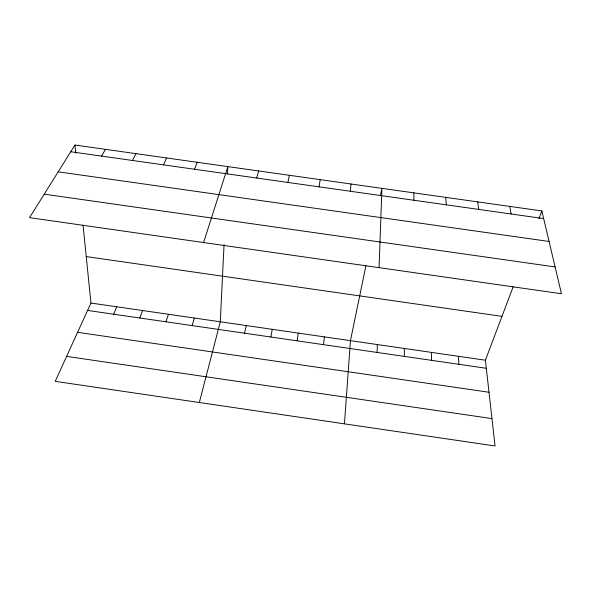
<?xml version="1.0" encoding="UTF-8"?>
<svg xmlns="http://www.w3.org/2000/svg" width="591" height="591" viewBox="0 0 591 591"><rect width="100%" height="100%" fill="white"/><g stroke="black" fill="none" stroke-linecap="round" stroke-linejoin="round"><path stroke-width="0.89" d="M377.102 352.443L377.368 344.56M379.075 267.657L381.919 188.366L380.427 195.577M224.055 244.644L220.295 321.792L199.33 402.515M227.498 173.968L227.853 166.618L203.577 242.546M344.457 423.843L350.448 340.652L365.903 265.869M350.352 191.27L351.017 184M323.506 344.664L324.356 336.877M319.096 186.852L320.152 179.642M297.155 340.844L298.292 333.095M270.848 337.025L272.259 329.327M287.891 182.442L289.346 175.298M244.563 333.213L246.262 325.56M256.723 178.031L258.577 170.954M192.105 325.597L194.365 318.039M165.923 321.8L168.465 314.279M139.779 318.002L142.594 310.534M194.542 169.248L197.18 162.289M83.058 225.215L90.955 303.05L55.214 381.343L495.051 445.969L485.403 360.215L513.187 286.753M538.933 218.655L541.851 210.935L74.924 145.031L29.55 217.651L561.45 293.749L541.851 210.935M113.664 314.213L116.759 306.788M163.515 164.859L166.544 157.967M132.539 160.486L135.96 153.645M101.615 156.113L105.42 149.338M70.728 151.747L543.661 218.589M58.184 171.826L549.076 241.46M44.229 194.166L555.104 266.94M86.242 256.575L501.988 316.362M90.955 303.05L485.403 360.215M87.586 310.43L486.312 368.289M77.591 332.319L489.008 392.254M66.606 356.38L491.971 418.605M509.767 206.407L511.163 213.994M477.735 201.886L478.71 209.406M74.924 145.031L75.751 153.195M458.343 356.292L458.956 364.322M445.747 197.372L446.308 204.826M431.319 352.376L431.637 360.355M413.811 192.865L413.959 200.253M404.325 348.461L404.347 356.395"/></g></svg>
